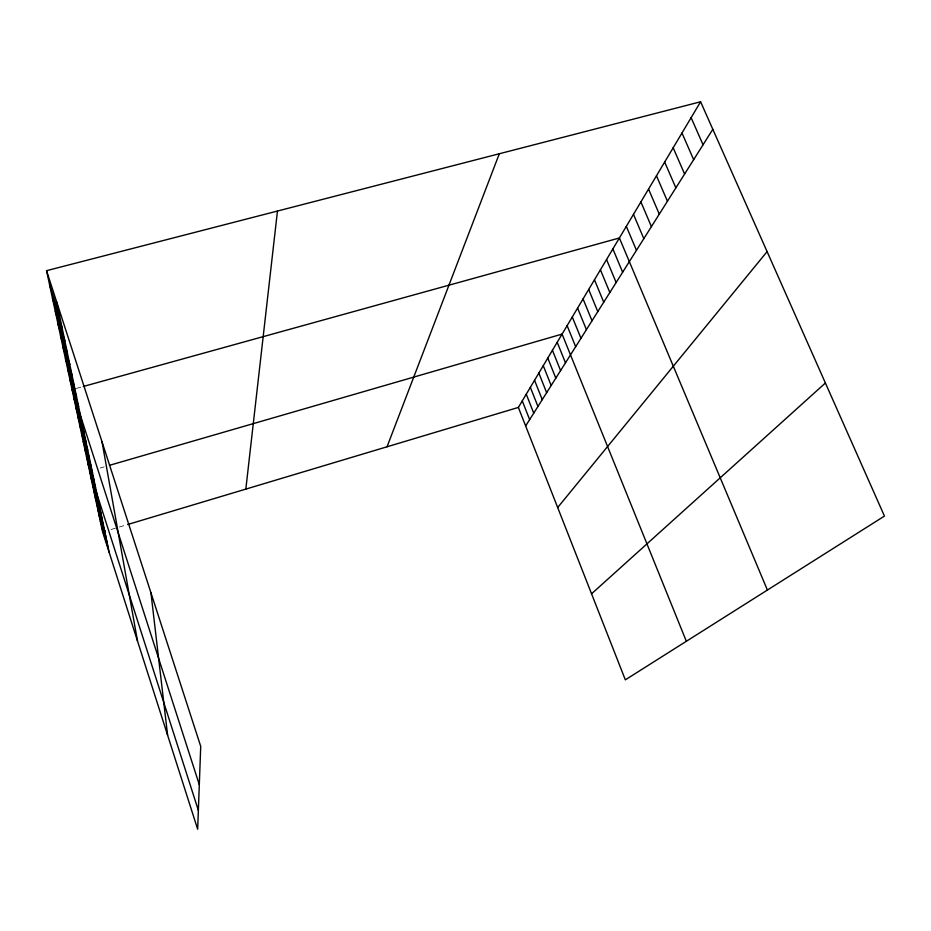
<?xml version="1.0" encoding="UTF-8"?>
<svg xmlns="http://www.w3.org/2000/svg" width="931" height="931" viewBox="0 0 931 931"><rect width="100%" height="100%" fill="white"/><g stroke="black" fill="none" stroke-linecap="round" stroke-linejoin="round"><path stroke-width="0.7" stroke-dasharray="4.66 3.49" d="M110.998 529.506L117.946 527.435M119.331 527.016L126.267 524.933M100.199 468.014L104.179 466.862M76.284 388.425L83.278 386.481"/><path stroke-width="1.4" d="M245.831 489.101L277.461 211.034M387.04 446.787L499.319 153.743M518.369 407.429L700.601 101.77L884.45 516.077L625.341 679.839L518.369 407.429L127.64 524.525M525.643 425.967L712.82 129.304M557.669 507.523L767.097 251.614M591.557 593.803L825.401 383.002M700.601 101.77L46.55 270.677L200.724 746.383L197.663 829.23L102.666 532.008L105.447 531.17M92.239 470.33L89.585 471.098L198.361 810.354M109.497 465.325L562.091 334.089L686.345 641.273M74.876 388.809L72.083 389.577L199.304 784.682M83.278 386.481L619.394 237.975L767.4 590.045M691.116 117.678L703.056 144.771M681.969 133.005L693.665 159.666M673.171 147.785L684.599 174.027M664.664 162.029L675.871 187.876M656.471 175.784L667.434 201.236M648.546 189.074L659.288 214.142M640.889 201.911L651.421 226.617M633.487 214.328L643.821 238.673M626.33 226.338L636.455 250.334M612.877 248.903L622.641 272.236M606.558 259.505L616.147 282.524M600.414 269.804L609.84 292.509M594.467 279.789L603.73 302.203M588.683 289.494L597.783 311.617M583.062 298.921L592.023 320.764M577.592 308.08L586.414 329.644M572.286 316.994L580.956 338.29M567.119 325.652L575.661 346.693M557.192 342.294L565.478 362.834M552.432 350.289L560.578 370.585M547.789 358.086L555.819 378.137M543.262 365.674L551.175 385.492M538.851 373.075L546.648 392.661M534.545 380.279L542.238 399.655M530.356 387.319L537.932 406.475M526.259 394.185L533.742 413.131M522.268 400.889L529.646 419.625M49.576 284.77L59.561 315.597M52.485 298.304L62.272 328.562M55.278 311.303L64.879 341.014M57.955 323.79L67.393 352.989M60.538 335.8L69.802 364.498M63.017 347.368L72.118 375.565M65.414 358.505L74.352 386.237M67.719 369.235L76.505 396.513M69.941 379.592L78.588 406.428M74.096 398.957L82.463 424.967M76.039 408.022L84.279 433.637M77.925 416.797L86.036 442.027M79.752 425.292L87.747 450.162M81.521 433.52L89.388 458.029M83.231 441.492L90.994 465.663M84.896 449.231L92.541 473.064M86.502 456.737L94.043 480.245M88.061 464.022L95.497 487.204M91.063 477.975L98.29 500.541M92.495 484.655L99.629 506.93M93.891 491.149L100.932 513.132M95.241 497.457L102.201 519.172M96.568 503.613L103.422 525.037M97.848 509.594L104.621 530.763M99.105 515.413L105.785 536.326M100.315 521.092L106.925 541.749M101.502 526.62L108.031 547.021M46.55 270.677L102.666 532.008M56.721 302.075L109.113 552.176M102.049 441.899L137.497 641.017M150.95 592.803L167.592 735.176"/></g></svg>
